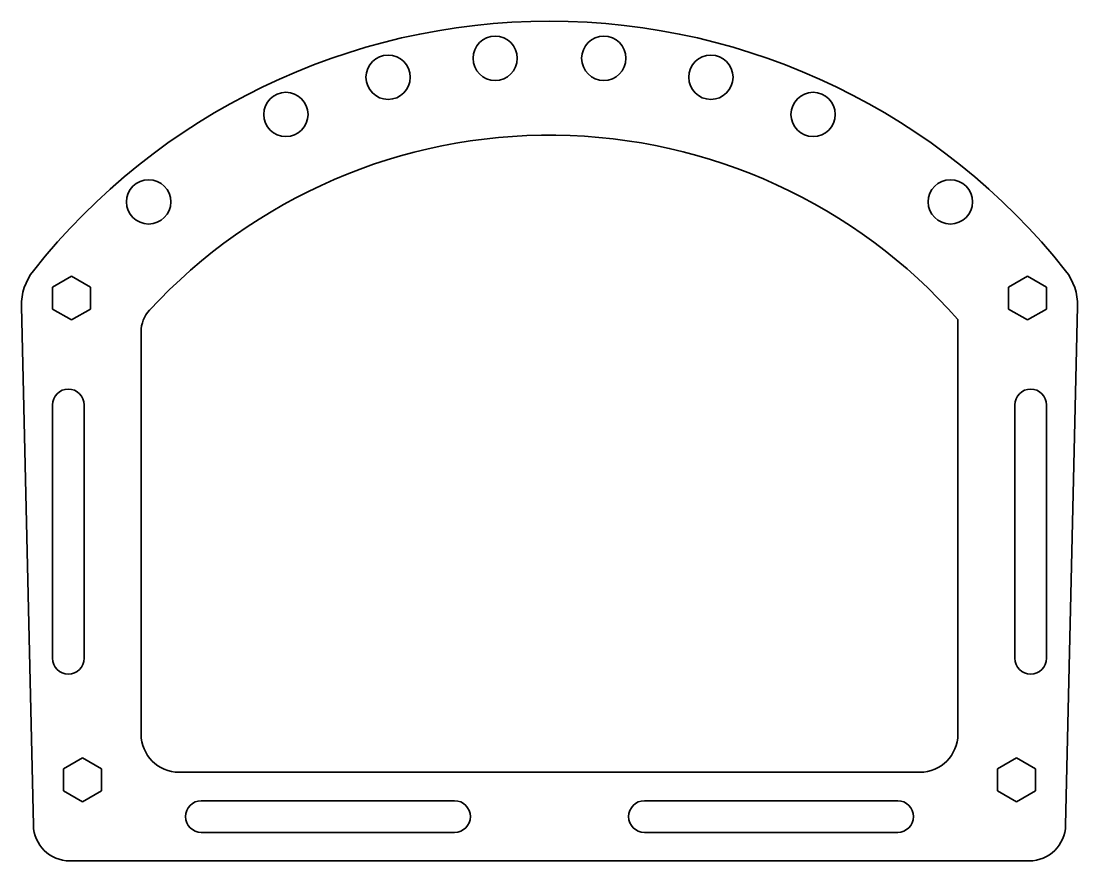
# Model space of a CAD drawing. Header units: millimetres. Extents: x 0 to 167, y 0 to 133.
import ezdxf

# ---------------------------------------------------------------- set-up
doc = ezdxf.new("R2010")
doc.units = ezdxf.units.MM
doc.layers.add('SIMUMAK Visible (ISO)', color=7, linetype='Continuous', lineweight=35)

# ---------------------------------------------------------------- blocks, each defined once
blk = doc.blocks.new('SIL-027-CHIT-01_Sheet_2_SIL-027-CHIT-01')
at = {"layer": 'SIMUMAK Visible (ISO)'}
for p, q in [((-78.5, 24.3), (-75.5, 26.03)), ((-75.5, 26.03), (-72.5, 24.3)), ((72.5, 24.3), (75.5, 26.03)), ((75.5, 26.03), (78.5, 24.3)), ((-78.5, 20.84), (-78.5, 24.3)), ((-72.5, 24.3), (-72.5, 20.84)), ((72.5, 20.84), (72.5, 24.3)), ((78.5, 24.3), (78.5, 20.84)), ((-81.52, -60.68), (-83.4, 21.25)), ((-75.5, 19.11), (-78.5, 20.84)), ((-72.5, 20.84), (-75.5, 19.11)), ((75.5, 19.11), (72.5, 20.84)), ((78.5, 20.84), (75.5, 19.11)), ((83.4, 21.25), (81.52, -60.68)), ((64.5, 19.18), (64.5, -46.3)), ((-64.5, -46.3), (-64.5, 17.26)), ((-78.5, -34.3), (-78.5, 5.7)), ((-73.5, 5.7), (-73.5, -34.3)), ((73.5, -34.3), (73.5, 5.7)), ((78.5, 5.7), (78.5, -34.3)), ((-76.76, -51.77), (-73.76, -50.04)), ((-73.76, -50.04), (-70.76, -51.77)), ((70.76, -51.77), (73.76, -50.04)), ((73.76, -50.04), (76.76, -51.77)), ((-76.76, -55.23), (-76.76, -51.77)), ((-70.76, -51.77), (-70.76, -55.23)), ((58.5, -52.3), (-58.5, -52.3)), ((70.76, -55.23), (70.76, -51.77)), ((76.76, -51.77), (76.76, -55.23)), ((-73.76, -56.96), (-76.76, -55.23)), ((-70.76, -55.23), (-73.76, -56.96)), ((73.76, -56.96), (70.76, -55.23)), ((76.76, -55.23), (73.76, -56.96)), ((-55, -56.8), (-15, -56.8)), ((15, -56.8), (55, -56.8)), ((-15, -61.8), (-55, -61.8)), ((55, -61.8), (15, -61.8)), ((75.77, -66.3), (-75.77, -66.3))]:
    blk.add_line(p, q, dxfattribs=at)
for centre in [(-8.58, 60.43), (8.58, 60.43), (-25.49, 57.44), (25.49, 57.44), (-41.63, 51.57), (41.63, 51.57), (-63.31, 37.76), (63.31, 37.76)]:
    blk.add_circle(centre, 3.5, dxfattribs=at)
at = {"layer": 'SIMUMAK Visible (ISO)', "extrusion": (0, 0, -1)}
for centre, radius, start, end in [((0, -37.7), 104, 38.3965, 141.6035), ((0, -37.7), 86, 42.7293, 138.5904), ((74.64, 21.45), 8.76, 358.6859, 38.3965), ((-74.64, 21.45), 8.76, 141.6035, 181.3141), ((59.5, 17.26), 5, 0, 42.7293), ((-64.5, 19.18), 0.00002, 138.5904, 180), ((76, 5.7), 2.5, 0, 180), ((-76, 5.7), 2.5, 0, 180), ((76, -34.3), 2.5, 180, 0), ((-76, -34.3), 2.5, 180, 0), ((58.5, -46.3), 6, 270, 0), ((-58.5, -46.3), 6, 180, 270), ((55, -59.3), 2.5, 270, 90), ((15, -59.3), 2.5, 90, 270), ((-15, -59.3), 2.5, 270, 90), ((-55, -59.3), 2.5, 90, 270), ((75.77, -60.55), 5.75, 270, 358.6859), ((-75.77, -60.55), 5.75, 181.3141, 270)]:
    blk.add_arc(centre, radius, start, end, dxfattribs=at)

msp = doc.modelspace()

# ---------------------------------------------------------------- block references
msp.add_blockref('SIL-027-CHIT-01_Sheet_2_SIL-027-CHIT-01', (83.4, 66.3))

doc.saveas('drawing.dxf')
